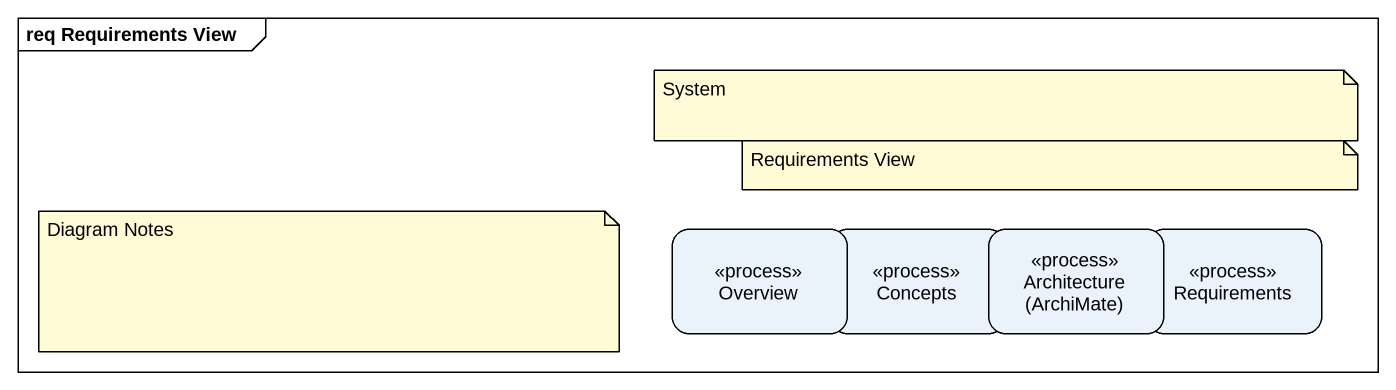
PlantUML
@startuml
mainframe req Requirements View
hide empty description
state Overview <<process>>
state Concepts <<process>>
state "Architecture (ArchiMate)" as Architecture_ArchiMate <<process>>
state Requirements <<process>>
note as N1
  System
end note
note as N2
  Requirements View
end note
note as N3
  Diagram Notes
end note
@enduml
